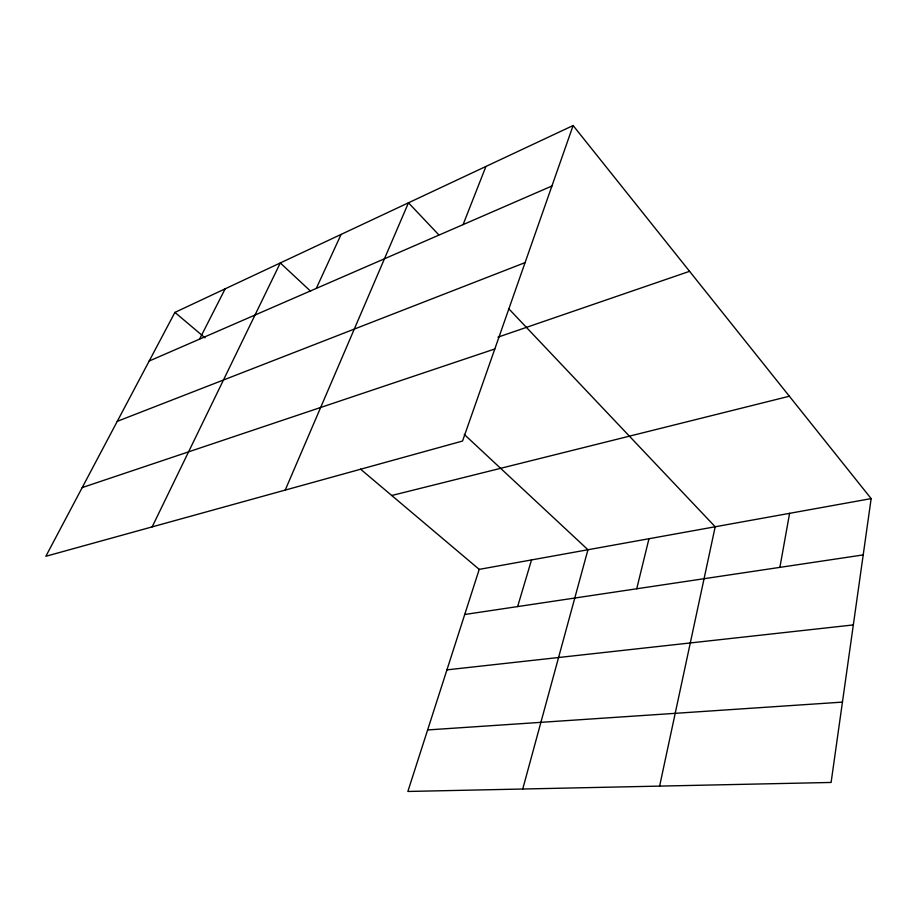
<?xml version="1.0" encoding="UTF-8"?>
<svg xmlns="http://www.w3.org/2000/svg" width="917" height="917" viewBox="0 0 917 917"><rect width="100%" height="100%" fill="white"/><g stroke="black" fill="none" stroke-linecap="round" stroke-linejoin="round"><path stroke-width="1.38" d="M871.15 498.607L831.111 782.453L407.859 791.463L479.224 569.377L871.15 498.607L573.114 125.537L174.918 312.399L45.85 556.287L462.535 441.043L573.114 125.537M779.886 567.371L789.594 513.337M659.61 786.11L715.191 526.771L508.889 308.88M636.719 588.783L648.972 538.726M522.724 789.021L587.946 549.741L464.254 434.429M517.635 606.584L531.528 559.932M463.085 224.608L485.93 166.458M285.221 490.079L408.466 202.806L438.716 234.763M316.308 288.397L341.09 234.42M152.153 526.885L280.293 262.95L310.622 291.216M199.562 339.141L225.158 288.832M149.173 361.034L551.931 186.002M117.261 421.339L525.074 262.617M497.965 337.158L689.573 271.317M82.209 487.58L494.813 348.976M391.742 495.501L789.365 396.224M464.724 614.493L863.206 554.911M446.934 669.857L853.326 624.924M427.62 729.943L842.436 702.113M174.918 312.399L205.03 337.834M360.507 469.126L479.224 569.377"/></g></svg>
